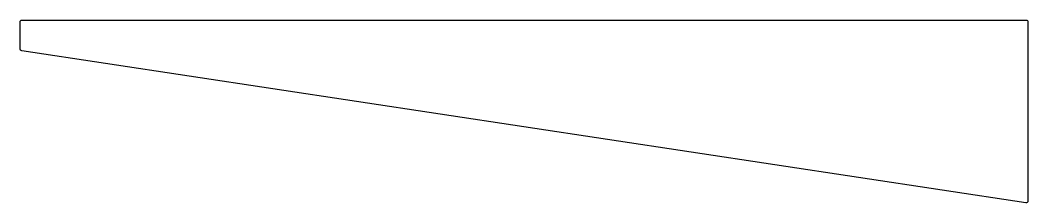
# Model space of a CAD drawing. Extents: x 27 to 192, y 169 to 199.
import ezdxf

# ---------------------------------------------------------------- set-up
doc = ezdxf.new("R2010")
doc.units = 0
doc.header["$LTSCALE"] = 15
doc.layers.get('0').update_dxf_attribs({"linetype": 'CONTINUOUS'})

msp = doc.modelspace()

# ---------------------------------------------------------------- linework, layer by layer
at = {"color": 0, "linetype": 'CONTINUOUS', "ltscale": 10}
msp.add_lwpolyline([(27.4, 198.68, -0.414214), (27.7, 198.98), (192.1, 198.98, -0.414214), (192.4, 198.68), (192.4, 169.33, -0.458974), (192.05, 169.03), (27.65, 193.94, -0.370826), (27.4, 194.24)], format="xyb", close=True, dxfattribs=at)

doc.saveas('drawing.dxf')
